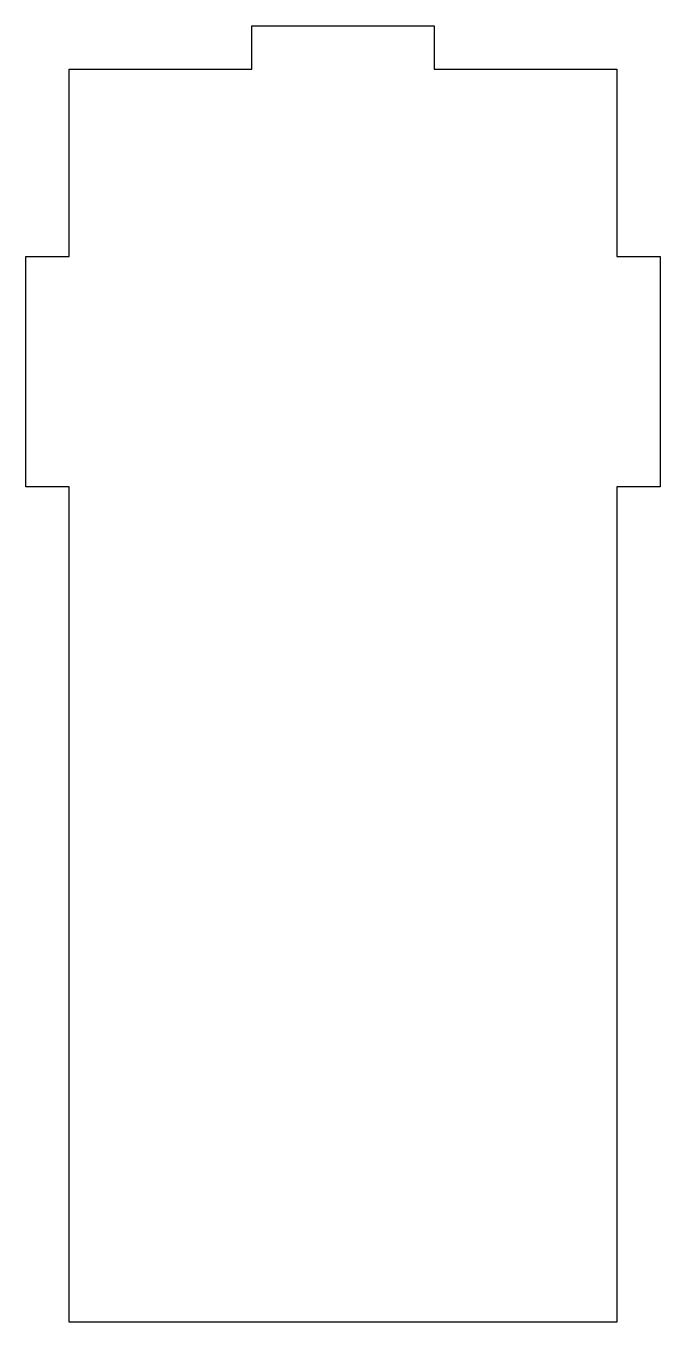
# Model space of a CAD drawing. Header units: millimetres. Extents: x -22 to 22, y -3 to 87.
import ezdxf

# ---------------------------------------------------------------- set-up
doc = ezdxf.new("R2010")
doc.units = ezdxf.units.MM
doc.layers.get('0').update_dxf_attribs({"linetype": 'CONTINUOUS'})

msp = doc.modelspace()

# ---------------------------------------------------------------- linework, layer by layer
msp.add_lwpolyline([(6.333, 84), (19, 84), (19, 71), (22, 71), (22, 55), (19, 55), (19, -3), (-19, -3), (-19, 55), (-22, 55), (-22, 71), (-19, 71), (-19, 84), (-6.333, 84), (-6.333, 87), (6.333, 87)], close=True)

doc.saveas('drawing.dxf')
